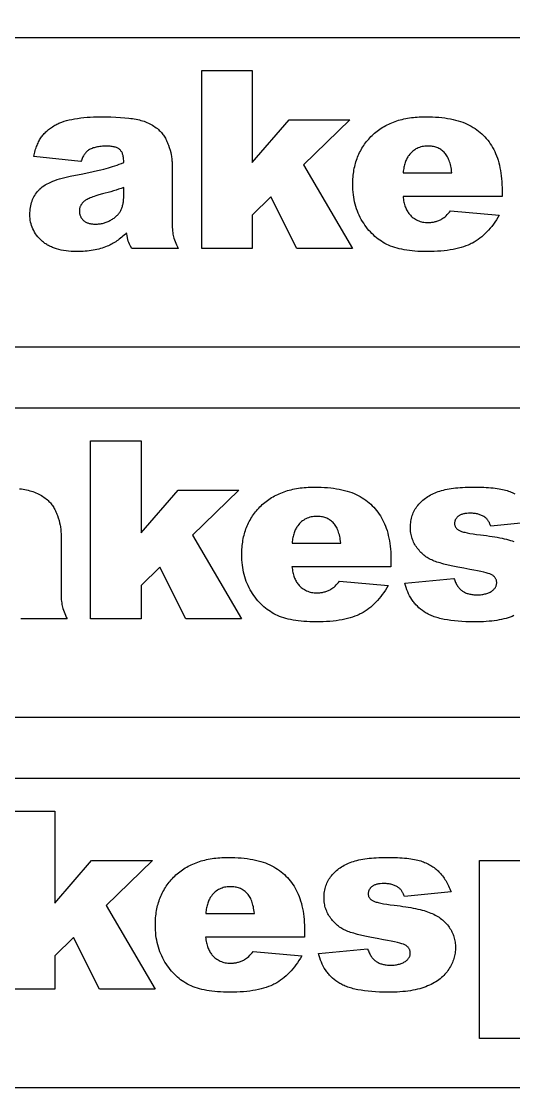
# Model space of a CAD drawing. Extents: x 6 to 1184, y 88 to 595.
# Drawn here: x 674.8 to 813.2, y 295.8 to 595.3 of the extents above; entities that cross this region are included whole.
import ezdxf

# ---------------------------------------------------------------- set-up
doc = ezdxf.new("R2010")
doc.units = 0
doc.layers.get('0').update_dxf_attribs({"linetype": 'CONTINUOUS'})

msp = doc.modelspace()

# ---------------------------------------------------------------- linework, layer by layer
for points in [[(575.33, 566.29), (592.23, 561.76), (575.33, 566.29), (583.09, 595.26), (599.99, 590.73), (1063.99, 590.73), (1059.08, 572.38, 1), (1057.52, 566.59), (1074.43, 562.06, 1), (1075.98, 567.85), (1082.11, 590.73), (1183.99, 590.73), (1160.7, 503.8), (1040.7, 503.8), (576.7, 503.8), (559.8, 508.33), (567.56, 537.31), (584.46, 532.78, 0.414214), (588.14, 534.9, 0.414214), (586.02, 538.57), (590.68, 555.96, 0.414214), (594.35, 558.08, 0.414214), (592.23, 561.76)], [(544.25, 462.29), (561.15, 457.76), (544.25, 462.29), (552.01, 491.26), (568.92, 486.73), (1032.92, 486.73), (1028, 468.38, 1), (1026.45, 462.59), (1043.35, 458.06, 1), (1044.9, 463.85), (1051.03, 486.73), (1152.92, 486.73), (1129.62, 399.8), (1009.62, 399.8), (545.62, 399.8), (528.72, 404.33), (536.48, 433.31), (553.39, 428.78, 0.414214), (557.06, 430.9, 0.414214), (554.94, 434.57), (559.6, 451.96, 0.414214), (563.27, 454.08, 0.414214), (561.15, 457.76)], [(516.5, 358.29), (533.41, 353.76), (516.5, 358.29), (524.27, 387.26), (541.17, 382.73), (1005.17, 382.73), (1000.25, 364.38, 1), (998.7, 358.59), (1015.6, 354.06, 1), (1017.16, 359.85), (1023.29, 382.73), (1125.17, 382.73), (1101.88, 295.8), (981.88, 295.8), (517.88, 295.8), (500.97, 300.33), (508.74, 329.31), (525.64, 324.78, 0.414214), (529.32, 326.9, 0.414214), (527.19, 330.57), (531.85, 347.96, 0.414214), (535.53, 350.08, 0.414214), (533.41, 353.76)]]:
    msp.add_lwpolyline(points, format="xyb")
for points in [[(725.52, 581.42), (739.71, 581.42), (739.71, 555.61), (750.07, 567.64), (767.16, 567.64), (754.17, 554.95), (767.91, 531.42), (752.27, 531.42), (744.94, 545.94), (739.71, 540.83), (739.71, 531.42), (725.52, 531.42)], [(691.58, 555.91), (678.31, 557.31), (678.41, 557.74), (678.51, 558.15), (678.62, 558.56), (678.73, 558.95), (678.85, 559.34), (678.97, 559.71), (679.1, 560.07), (679.23, 560.42), (679.37, 560.75), (679.51, 561.08), (679.66, 561.39), (679.81, 561.69), (679.97, 561.98), (680.14, 562.26), (680.31, 562.53), (680.48, 562.78), (680.66, 563.03), (680.85, 563.27), (681.06, 563.51), (681.27, 563.75), (681.49, 563.98), (681.72, 564.2), (681.96, 564.43), (682.21, 564.65), (682.47, 564.86), (682.74, 565.07), (683.02, 565.28), (683.3, 565.48), (683.6, 565.68), (683.91, 565.87), (684.23, 566.06), (684.56, 566.24), (684.8, 566.37), (685.06, 566.5), (685.32, 566.62), (685.6, 566.74), (685.89, 566.86), (686.19, 566.97), (686.82, 567.18), (687.5, 567.38), (688.23, 567.56), (689, 567.73), (689.81, 567.88), (690.65, 568.02), (691.51, 568.13), (692.39, 568.23), (693.29, 568.32), (694.2, 568.38), (695.13, 568.42), (696.08, 568.45), (697.04, 568.46), (698.56, 568.45), (700.01, 568.42), (701.38, 568.36), (702.67, 568.29), (703.88, 568.19), (705.02, 568.07), (705.56, 568), (706.08, 567.93), (706.58, 567.85), (707.07, 567.76), (707.53, 567.67), (707.99, 567.56), (708.44, 567.45), (708.88, 567.32), (709.31, 567.18), (709.73, 567.02), (710.14, 566.86), (710.54, 566.68), (710.93, 566.49), (711.31, 566.29), (711.68, 566.08), (712.04, 565.86), (712.39, 565.62), (712.73, 565.38), (713.06, 565.12), (713.38, 564.85), (713.6, 564.65), (713.81, 564.44), (714.02, 564.22), (714.22, 564), (714.41, 563.76), (714.6, 563.51), (714.78, 563.26), (714.96, 562.99), (715.13, 562.71), (715.3, 562.43), (715.46, 562.13), (715.61, 561.82), (715.76, 561.51), (715.91, 561.18), (716.04, 560.84), (716.17, 560.5), (716.41, 559.8), (716.62, 559.11), (716.8, 558.42), (716.94, 557.75), (717, 557.41), (717.05, 557.08), (717.1, 556.75), (717.13, 556.42), (717.16, 556.09), (717.18, 555.77), (717.19, 555.45), (717.2, 555.13), (717.2, 539.13), (717.2, 538.51), (717.22, 537.92), (717.24, 537.37), (717.28, 536.85), (717.32, 536.36), (717.38, 535.92), (717.44, 535.5), (717.52, 535.12), (717.61, 534.75), (717.73, 534.35), (717.87, 533.92), (718.04, 533.47), (718.23, 533), (718.44, 532.5), (718.67, 531.97), (718.94, 531.42), (705.91, 531.42), (705.55, 532.08), (705.26, 532.65), (705.04, 533.14), (704.95, 533.36), (704.88, 533.55), (704.76, 533.97), (704.65, 534.49), (704.53, 535.12), (704.41, 535.85), (704.07, 535.53), (703.72, 535.22), (703.38, 534.92), (703.04, 534.64), (702.7, 534.36), (702.36, 534.1), (702.03, 533.84), (701.69, 533.6), (701.35, 533.38), (701.01, 533.16), (700.67, 532.95), (700.33, 532.76), (700, 532.58), (699.66, 532.41), (699.32, 532.25), (698.98, 532.1), (698.52, 531.92), (698.04, 531.75), (697.56, 531.59), (697.07, 531.45), (696.56, 531.31), (696.05, 531.19), (695.53, 531.08), (695, 530.98), (694.46, 530.89), (693.91, 530.81), (693.35, 530.75), (692.79, 530.7), (692.21, 530.66), (691.62, 530.63), (691.03, 530.61), (690.42, 530.6), (689.62, 530.61), (688.85, 530.65), (688.1, 530.71), (687.38, 530.79), (686.68, 530.9), (686, 531.02), (685.35, 531.18), (684.72, 531.35), (684.12, 531.55), (683.83, 531.66), (683.54, 531.77), (683.26, 531.9), (682.99, 532.02), (682.72, 532.15), (682.46, 532.29), (682.2, 532.43), (681.95, 532.58), (681.71, 532.74), (681.47, 532.9), (681.24, 533.07), (681.02, 533.24), (680.8, 533.42), (680.58, 533.6), (680.18, 533.98), (679.8, 534.38), (679.44, 534.78), (679.11, 535.19), (678.81, 535.62), (678.54, 536.05), (678.29, 536.5), (678.06, 536.95), (677.87, 537.42), (677.7, 537.9), (677.55, 538.39), (677.43, 538.89), (677.34, 539.4), (677.28, 539.93), (677.24, 540.46), (677.22, 541), (677.23, 541.52), (677.26, 542.01), (677.31, 542.5), (677.37, 542.98), (677.46, 543.44), (677.56, 543.89), (677.69, 544.34), (677.83, 544.77), (677.99, 545.18), (678.17, 545.59), (678.37, 545.99), (678.59, 546.37), (678.82, 546.74), (679.08, 547.1), (679.35, 547.45), (679.65, 547.79), (679.8, 547.96), (679.96, 548.12), (680.31, 548.44), (680.7, 548.74), (681.11, 549.04), (681.56, 549.32), (682.04, 549.6), (682.55, 549.86), (683.09, 550.11), (683.66, 550.35), (684.27, 550.58), (684.91, 550.81), (685.58, 551.02), (686.28, 551.21), (687.02, 551.4), (687.78, 551.58), (688.58, 551.75), (692.14, 552.47), (695.02, 553.08), (696.2, 553.34), (697.21, 553.57), (698.04, 553.78), (698.71, 553.95), (699.29, 554.11), (699.89, 554.29), (700.49, 554.48), (701.1, 554.68), (701.72, 554.89), (702.34, 555.12), (702.98, 555.35), (703.62, 555.6), (703.62, 555.92), (703.61, 556.22), (703.58, 556.51), (703.56, 556.79), (703.52, 557.05), (703.47, 557.31), (703.42, 557.55), (703.36, 557.78), (703.29, 557.99), (703.21, 558.2), (703.12, 558.39), (703.03, 558.58), (702.92, 558.75), (702.81, 558.9), (702.69, 559.05), (702.56, 559.18), (702.43, 559.31), (702.28, 559.42), (702.11, 559.53), (701.94, 559.63), (701.75, 559.72), (701.55, 559.81), (701.33, 559.88), (701.11, 559.95), (700.87, 560.01), (700.62, 560.06), (700.35, 560.11), (700.08, 560.14), (699.79, 560.17), (699.49, 560.19), (699.17, 560.2), (698.85, 560.21), (698.43, 560.2), (698.02, 560.19), (697.63, 560.17), (697.25, 560.14), (696.88, 560.1), (696.53, 560.05), (696.19, 560), (695.86, 559.93), (695.55, 559.86), (695.25, 559.78), (694.96, 559.69), (694.69, 559.59), (694.43, 559.49), (694.18, 559.37), (693.95, 559.25), (693.73, 559.12), (693.57, 559), (693.41, 558.88), (693.25, 558.74), (693.1, 558.6), (692.95, 558.44), (692.81, 558.26), (692.67, 558.08), (692.53, 557.89), (692.4, 557.68), (692.27, 557.46), (692.14, 557.23), (692.02, 556.99), (691.91, 556.74), (691.79, 556.47), (691.69, 556.2)], [(809.93, 546.09), (782.1, 546.09), (782.15, 545.68), (782.21, 545.28), (782.28, 544.89), (782.35, 544.52), (782.44, 544.16), (782.53, 543.82), (782.63, 543.49), (782.74, 543.17), (782.86, 542.87), (782.98, 542.57), (783.12, 542.3), (783.26, 542.03), (783.41, 541.78), (783.57, 541.54), (783.73, 541.32), (783.91, 541.11), (784.16, 540.82), (784.43, 540.56), (784.71, 540.31), (784.99, 540.08), (785.29, 539.87), (785.59, 539.67), (785.9, 539.5), (786.23, 539.34), (786.56, 539.2), (786.9, 539.08), (787.26, 538.98), (787.62, 538.9), (787.99, 538.84), (788.37, 538.79), (788.76, 538.76), (789.16, 538.75), (789.42, 538.76), (789.67, 538.77), (789.92, 538.79), (790.17, 538.82), (790.42, 538.85), (790.67, 538.9), (790.91, 538.95), (791.16, 539.01), (791.4, 539.08), (791.64, 539.15), (791.88, 539.24), (792.12, 539.33), (792.35, 539.43), (792.59, 539.54), (792.82, 539.65), (793.05, 539.78), (793.33, 539.95), (793.62, 540.16), (793.92, 540.4), (794.22, 540.67), (794.52, 540.97), (794.83, 541.31), (795.15, 541.67), (795.47, 542.06), (809.15, 540.8), (808.75, 540.13), (808.34, 539.48), (807.92, 538.86), (807.5, 538.26), (807.06, 537.69), (806.61, 537.14), (806.15, 536.62), (805.69, 536.11), (805.21, 535.64), (804.72, 535.18), (804.22, 534.76), (803.71, 534.35), (803.19, 533.97), (802.66, 533.61), (802.12, 533.28), (801.58, 532.97), (801.29, 532.83), (801.01, 532.69), (800.41, 532.42), (799.78, 532.17), (799.12, 531.94), (798.43, 531.72), (797.71, 531.53), (796.96, 531.35), (796.18, 531.2), (795.37, 531.06), (794.53, 530.94), (793.66, 530.83), (792.76, 530.75), (791.83, 530.69), (790.87, 530.64), (789.87, 530.61), (788.85, 530.6), (787.97, 530.61), (787.1, 530.63), (786.26, 530.67), (785.45, 530.73), (784.66, 530.8), (783.89, 530.89), (783.14, 530.99), (782.42, 531.11), (781.73, 531.24), (781.06, 531.4), (780.41, 531.56), (779.79, 531.74), (779.19, 531.94), (778.61, 532.16), (778.06, 532.39), (777.53, 532.63), (777.02, 532.89), (776.52, 533.18), (776.03, 533.48), (775.56, 533.8), (775.09, 534.13), (774.63, 534.49), (774.19, 534.86), (773.76, 535.26), (773.34, 535.67), (772.92, 536.1), (772.53, 536.55), (772.14, 537.02), (771.76, 537.51), (771.39, 538.01), (771.04, 538.54), (770.69, 539.08), (770.36, 539.64), (770.06, 540.21), (769.77, 540.79), (769.51, 541.38), (769.26, 541.99), (769.04, 542.61), (768.84, 543.24), (768.66, 543.88), (768.5, 544.54), (768.36, 545.21), (768.25, 545.88), (768.15, 546.58), (768.08, 547.28), (768.02, 548), (767.99, 548.72), (767.98, 549.46), (767.99, 549.99), (768, 550.51), (768.03, 551.03), (768.07, 551.54), (768.11, 552.04), (768.17, 552.53), (768.24, 553.02), (768.32, 553.51), (768.41, 553.98), (768.51, 554.45), (768.62, 554.92), (768.75, 555.38), (768.88, 555.83), (769.02, 556.27), (769.18, 556.71), (769.34, 557.15), (769.52, 557.57), (769.7, 557.99), (769.9, 558.41), (770.11, 558.81), (770.32, 559.21), (770.55, 559.61), (770.79, 560), (771.04, 560.38), (771.3, 560.76), (771.57, 561.12), (771.85, 561.49), (772.15, 561.84), (772.45, 562.19), (772.76, 562.54), (773.09, 562.88), (773.42, 563.21), (773.76, 563.53), (774.12, 563.84), (774.48, 564.15), (774.85, 564.44), (775.22, 564.72), (775.61, 564.99), (776, 565.25), (776.4, 565.51), (776.81, 565.75), (777.23, 565.98), (777.65, 566.2), (778.08, 566.41), (778.52, 566.61), (778.97, 566.8), (779.43, 566.98), (779.9, 567.15), (780.37, 567.31), (780.85, 567.46), (781.34, 567.59), (781.84, 567.72), (782.35, 567.84), (782.86, 567.95), (783.38, 568.05), (783.91, 568.13), (784.45, 568.21), (785, 568.28), (785.55, 568.33), (786.11, 568.38), (786.68, 568.41), (787.26, 568.44), (787.85, 568.46), (788.44, 568.46), (789.4, 568.45), (790.34, 568.42), (791.25, 568.38), (792.13, 568.31), (792.98, 568.23), (793.82, 568.13), (794.62, 568.01), (795.4, 567.87), (796.16, 567.72), (796.89, 567.54), (797.59, 567.35), (798.27, 567.14), (798.92, 566.91), (799.55, 566.66), (800.15, 566.39), (800.72, 566.11), (801.28, 565.8), (801.81, 565.49), (802.34, 565.15), (802.84, 564.8), (803.33, 564.43), (803.8, 564.04), (804.25, 563.64), (804.69, 563.23), (805.11, 562.79), (805.51, 562.34), (805.9, 561.87), (806.27, 561.39), (806.62, 560.89), (806.96, 560.37), (807.28, 559.84), (807.58, 559.29), (807.86, 558.72), (808.13, 558.13), (808.38, 557.52), (808.61, 556.88), (808.82, 556.23), (809.01, 555.56), (809.19, 554.86), (809.34, 554.14), (809.48, 553.41), (809.6, 552.65), (809.7, 551.87), (809.78, 551.07), (809.85, 550.25), (809.89, 549.4), (809.92, 548.54), (809.93, 547.66)], [(795.81, 552.74), (795.76, 553.23), (795.69, 553.71), (795.61, 554.17), (795.52, 554.61), (795.42, 555.03), (795.32, 555.43), (795.2, 555.82), (795.07, 556.19), (794.92, 556.54), (794.77, 556.88), (794.61, 557.19), (794.44, 557.49), (794.26, 557.77), (794.06, 558.03), (793.86, 558.28), (793.65, 558.5), (793.42, 558.71), (793.19, 558.91), (792.95, 559.09), (792.7, 559.26), (792.44, 559.42), (792.17, 559.56), (791.9, 559.69), (791.61, 559.81), (791.32, 559.91), (791.02, 560), (790.71, 560.07), (790.39, 560.13), (790.06, 560.18), (789.72, 560.21), (789.38, 560.23), (789.02, 560.24), (788.62, 560.23), (788.22, 560.2), (787.83, 560.15), (787.45, 560.08), (787.09, 559.98), (786.73, 559.87), (786.38, 559.74), (786.05, 559.58), (785.72, 559.41), (785.41, 559.22), (785.1, 559), (784.81, 558.76), (784.53, 558.51), (784.25, 558.23), (783.99, 557.93), (783.74, 557.61), (783.58, 557.4), (783.44, 557.18), (783.3, 556.94), (783.16, 556.7), (783.04, 556.44), (782.92, 556.16), (782.81, 555.88), (782.71, 555.58), (782.61, 555.27), (782.52, 554.94), (782.44, 554.61), (782.36, 554.26), (782.3, 553.9), (782.23, 553.52), (782.18, 553.14), (782.13, 552.74)], [(703.62, 548.61), (702.9, 548.36), (702.17, 548.11), (701.44, 547.88), (700.7, 547.65), (699.95, 547.42), (699.19, 547.21), (698.43, 547), (697.65, 546.8), (696.64, 546.52), (695.73, 546.24), (695.31, 546.1), (694.92, 545.96), (694.55, 545.82), (694.2, 545.69), (693.88, 545.55), (693.58, 545.41), (693.31, 545.27), (693.06, 545.13), (692.83, 545), (692.63, 544.86), (692.45, 544.72), (692.3, 544.59), (692.16, 544.44), (692.03, 544.3), (691.9, 544.15), (691.79, 544), (691.69, 543.85), (691.59, 543.7), (691.51, 543.54), (691.43, 543.38), (691.36, 543.22), (691.3, 543.06), (691.25, 542.89), (691.21, 542.73), (691.18, 542.55), (691.16, 542.38), (691.14, 542.21), (691.14, 542.03), (691.14, 541.83), (691.16, 541.63), (691.18, 541.44), (691.21, 541.25), (691.25, 541.06), (691.3, 540.88), (691.36, 540.71), (691.42, 540.54), (691.5, 540.38), (691.59, 540.21), (691.68, 540.06), (691.78, 539.91), (691.89, 539.76), (692.01, 539.62), (692.14, 539.48), (692.28, 539.35), (692.43, 539.22), (692.58, 539.11), (692.75, 539), (692.92, 538.9), (693.1, 538.8), (693.29, 538.72), (693.49, 538.64), (693.69, 538.57), (693.91, 538.51), (694.13, 538.46), (694.36, 538.41), (694.6, 538.38), (694.85, 538.35), (695.1, 538.33), (695.37, 538.31), (695.64, 538.31), (695.93, 538.31), (696.22, 538.33), (696.5, 538.35), (696.78, 538.38), (697.06, 538.42), (697.33, 538.47), (697.61, 538.53), (697.88, 538.59), (698.15, 538.67), (698.41, 538.75), (698.68, 538.84), (698.94, 538.94), (699.2, 539.05), (699.45, 539.17), (699.7, 539.3), (699.96, 539.44), (700.2, 539.58), (700.44, 539.73), (700.66, 539.88), (700.88, 540.03), (701.09, 540.19), (701.29, 540.35), (701.48, 540.52), (701.66, 540.69), (701.83, 540.86), (702, 541.04), (702.15, 541.22), (702.3, 541.4), (702.43, 541.59), (702.56, 541.78), (702.68, 541.98), (702.79, 542.18), (702.89, 542.39), (702.98, 542.6), (703.07, 542.82), (703.15, 543.05), (703.23, 543.29), (703.3, 543.53), (703.36, 543.79), (703.41, 544.04), (703.46, 544.31), (703.5, 544.59), (703.57, 545.16), (703.61, 545.76), (703.62, 546.39)], [(694.3, 477.42), (708.49, 477.42), (708.49, 451.61), (718.86, 463.64), (735.95, 463.64), (722.95, 450.95), (736.7, 427.42), (721.06, 427.42), (713.72, 441.94), (708.49, 436.83), (708.49, 427.42), (694.3, 427.42)], [(778.72, 442.09), (750.89, 442.09), (750.94, 441.68), (751, 441.28), (751.06, 440.89), (751.14, 440.52), (751.22, 440.16), (751.32, 439.82), (751.42, 439.49), (751.53, 439.17), (751.64, 438.87), (751.77, 438.57), (751.9, 438.3), (752.04, 438.03), (752.19, 437.78), (752.35, 437.54), (752.52, 437.32), (752.69, 437.11), (752.95, 436.82), (753.22, 436.56), (753.49, 436.31), (753.78, 436.08), (754.07, 435.87), (754.38, 435.67), (754.69, 435.5), (755.01, 435.34), (755.35, 435.2), (755.69, 435.08), (756.04, 434.98), (756.4, 434.9), (756.77, 434.84), (757.15, 434.79), (757.55, 434.76), (757.95, 434.75), (758.2, 434.76), (758.45, 434.77), (758.71, 434.79), (758.96, 434.82), (759.2, 434.85), (759.45, 434.9), (759.7, 434.95), (759.94, 435.01), (760.18, 435.08), (760.42, 435.15), (760.66, 435.24), (760.9, 435.33), (761.14, 435.43), (761.37, 435.54), (761.6, 435.65), (761.83, 435.78), (762.12, 435.95), (762.41, 436.16), (762.7, 436.4), (763, 436.67), (763.31, 436.97), (763.62, 437.31), (763.93, 437.67), (764.26, 438.06), (777.93, 436.8), (777.53, 436.13), (777.13, 435.48), (776.71, 434.86), (776.28, 434.26), (775.84, 433.69), (775.4, 433.14), (774.94, 432.62), (774.47, 432.11), (773.99, 431.64), (773.5, 431.18), (773.01, 430.76), (772.5, 430.35), (771.98, 429.97), (771.45, 429.61), (770.91, 429.28), (770.36, 428.97), (770.08, 428.83), (769.79, 428.69), (769.19, 428.42), (768.56, 428.17), (767.9, 427.94), (767.21, 427.72), (766.49, 427.53), (765.74, 427.35), (764.96, 427.2), (764.15, 427.06), (763.31, 426.94), (762.44, 426.83), (761.54, 426.75), (760.61, 426.69), (759.65, 426.64), (758.66, 426.61), (757.64, 426.6), (756.75, 426.61), (755.89, 426.63), (755.05, 426.67), (754.23, 426.73), (753.44, 426.8), (752.67, 426.89), (751.93, 426.99), (751.21, 427.11), (750.51, 427.24), (749.84, 427.4), (749.19, 427.56), (748.57, 427.74), (747.97, 427.94), (747.4, 428.16), (746.84, 428.39), (746.32, 428.63), (745.81, 428.89), (745.31, 429.18), (744.82, 429.48), (744.34, 429.8), (743.87, 430.13), (743.42, 430.49), (742.98, 430.86), (742.54, 431.26), (742.12, 431.67), (741.71, 432.1), (741.31, 432.55), (740.92, 433.02), (740.54, 433.51), (740.18, 434.01), (739.82, 434.54), (739.48, 435.08), (739.15, 435.64), (738.84, 436.21), (738.56, 436.79), (738.29, 437.38), (738.05, 437.99), (737.82, 438.61), (737.62, 439.24), (737.44, 439.88), (737.28, 440.54), (737.15, 441.21), (737.03, 441.88), (736.94, 442.58), (736.86, 443.28), (736.81, 444), (736.78, 444.72), (736.77, 445.46), (736.77, 445.99), (736.79, 446.51), (736.81, 447.03), (736.85, 447.54), (736.9, 448.04), (736.96, 448.53), (737.03, 449.02), (737.11, 449.51), (737.2, 449.98), (737.3, 450.45), (737.41, 450.92), (737.53, 451.38), (737.66, 451.83), (737.81, 452.27), (737.96, 452.71), (738.13, 453.15), (738.3, 453.57), (738.49, 453.99), (738.68, 454.41), (738.89, 454.81), (739.11, 455.21), (739.34, 455.61), (739.58, 456), (739.83, 456.38), (740.09, 456.76), (740.36, 457.12), (740.64, 457.49), (740.93, 457.84), (741.23, 458.19), (741.55, 458.54), (741.87, 458.88), (742.21, 459.21), (742.55, 459.53), (742.9, 459.84), (743.26, 460.15), (743.63, 460.44), (744.01, 460.72), (744.39, 460.99), (744.78, 461.25), (745.18, 461.51), (745.59, 461.75), (746.01, 461.98), (746.44, 462.2), (746.87, 462.41), (747.31, 462.61), (747.76, 462.8), (748.22, 462.98), (748.68, 463.15), (749.16, 463.31), (749.64, 463.46), (750.13, 463.59), (750.62, 463.72), (751.13, 463.84), (751.64, 463.95), (752.17, 464.05), (752.7, 464.13), (753.23, 464.21), (753.78, 464.28), (754.34, 464.33), (754.9, 464.38), (755.47, 464.41), (756.05, 464.44), (756.63, 464.46), (757.23, 464.46), (758.19, 464.45), (759.12, 464.42), (760.03, 464.38), (760.91, 464.31), (761.77, 464.23), (762.6, 464.13), (763.41, 464.01), (764.19, 463.87), (764.94, 463.72), (765.67, 463.54), (766.37, 463.35), (767.05, 463.14), (767.7, 462.91), (768.33, 462.66), (768.93, 462.39), (769.51, 462.11), (770.06, 461.8), (770.6, 461.49), (771.12, 461.15), (771.62, 460.8), (772.11, 460.43), (772.58, 460.04), (773.04, 459.64), (773.47, 459.23), (773.89, 458.79), (774.3, 458.34), (774.68, 457.87), (775.05, 457.39), (775.41, 456.89), (775.74, 456.37), (776.06, 455.84), (776.36, 455.29), (776.65, 454.72), (776.91, 454.13), (777.16, 453.52), (777.39, 452.88), (777.6, 452.23), (777.8, 451.56), (777.97, 450.86), (778.13, 450.14), (778.27, 449.41), (778.39, 448.65), (778.49, 447.87), (778.57, 447.07), (778.63, 446.25), (778.68, 445.4), (778.71, 444.54), (778.72, 443.66)], [(764.6, 448.74), (764.54, 449.23), (764.47, 449.71), (764.4, 450.17), (764.31, 450.61), (764.21, 451.03), (764.1, 451.43), (763.98, 451.82), (763.85, 452.19), (763.71, 452.54), (763.56, 452.88), (763.4, 453.19), (763.22, 453.49), (763.04, 453.77), (762.85, 454.03), (762.64, 454.28), (762.43, 454.5), (762.21, 454.71), (761.97, 454.91), (761.73, 455.09), (761.48, 455.26), (761.22, 455.42), (760.96, 455.56), (760.68, 455.69), (760.4, 455.81), (760.1, 455.91), (759.8, 456), (759.49, 456.07), (759.17, 456.13), (758.84, 456.18), (758.51, 456.21), (758.16, 456.23), (757.81, 456.24), (757.4, 456.23), (757, 456.2), (756.62, 456.15), (756.24, 456.08), (755.87, 455.98), (755.52, 455.87), (755.17, 455.74), (754.83, 455.58), (754.51, 455.41), (754.19, 455.22), (753.89, 455), (753.6, 454.76), (753.31, 454.51), (753.04, 454.23), (752.78, 453.93), (752.52, 453.61), (752.37, 453.4), (752.22, 453.18), (752.08, 452.94), (751.95, 452.7), (751.82, 452.44), (751.71, 452.16), (751.59, 451.88), (751.49, 451.58), (751.39, 451.27), (751.31, 450.94), (751.22, 450.61), (751.15, 450.26), (751.08, 449.9), (751.02, 449.52), (750.97, 449.14), (750.92, 448.74)], [(670.02, 373.42), (684.21, 373.42), (684.21, 347.61), (694.58, 359.64), (711.67, 359.64), (698.67, 346.95), (712.42, 323.42), (696.78, 323.42), (689.44, 337.94), (684.21, 332.83), (684.21, 323.42), (670.02, 323.42)], [(754.44, 338.09), (726.61, 338.09), (726.66, 337.68), (726.72, 337.28), (726.79, 336.89), (726.86, 336.52), (726.95, 336.16), (727.04, 335.82), (727.14, 335.49), (727.25, 335.17), (727.36, 334.87), (727.49, 334.57), (727.62, 334.3), (727.76, 334.03), (727.91, 333.78), (728.07, 333.54), (728.24, 333.32), (728.41, 333.11), (728.67, 332.82), (728.94, 332.56), (729.21, 332.31), (729.5, 332.08), (729.79, 331.87), (730.1, 331.67), (730.41, 331.5), (730.73, 331.34), (731.07, 331.2), (731.41, 331.08), (731.76, 330.98), (732.12, 330.9), (732.5, 330.84), (732.88, 330.79), (733.27, 330.76), (733.67, 330.75), (733.92, 330.76), (734.18, 330.77), (734.43, 330.79), (734.68, 330.82), (734.93, 330.85), (735.17, 330.9), (735.42, 330.95), (735.66, 331.01), (735.9, 331.08), (736.15, 331.15), (736.38, 331.24), (736.62, 331.33), (736.86, 331.43), (737.09, 331.54), (737.32, 331.65), (737.56, 331.78), (737.84, 331.95), (738.13, 332.16), (738.42, 332.4), (738.72, 332.67), (739.03, 332.97), (739.34, 333.31), (739.66, 333.67), (739.98, 334.06), (753.65, 332.8), (753.26, 332.13), (752.85, 331.48), (752.43, 330.86), (752, 330.26), (751.57, 329.69), (751.12, 329.14), (750.66, 328.62), (750.19, 328.11), (749.71, 327.64), (749.23, 327.18), (748.73, 326.76), (748.22, 326.35), (747.7, 325.97), (747.17, 325.61), (746.63, 325.28), (746.08, 324.97), (745.8, 324.83), (745.51, 324.69), (744.91, 324.42), (744.28, 324.17), (743.62, 323.94), (742.93, 323.72), (742.21, 323.53), (741.46, 323.35), (740.68, 323.2), (739.87, 323.06), (739.03, 322.94), (738.16, 322.83), (737.26, 322.75), (736.33, 322.69), (735.37, 322.64), (734.38, 322.61), (733.36, 322.6), (732.47, 322.61), (731.61, 322.63), (730.77, 322.67), (729.95, 322.73), (729.16, 322.8), (728.39, 322.89), (727.65, 322.99), (726.93, 323.11), (726.24, 323.24), (725.56, 323.4), (724.92, 323.56), (724.29, 323.74), (723.69, 323.94), (723.12, 324.16), (722.56, 324.39), (722.04, 324.63), (721.53, 324.89), (721.03, 325.18), (720.54, 325.48), (720.06, 325.8), (719.6, 326.13), (719.14, 326.49), (718.7, 326.86), (718.26, 327.26), (717.84, 327.67), (717.43, 328.1), (717.03, 328.55), (716.64, 329.02), (716.27, 329.51), (715.9, 330.01), (715.54, 330.54), (715.2, 331.08), (714.87, 331.64), (714.56, 332.21), (714.28, 332.79), (714.01, 333.38), (713.77, 333.99), (713.55, 334.61), (713.35, 335.24), (713.17, 335.88), (713.01, 336.54), (712.87, 337.21), (712.75, 337.88), (712.66, 338.58), (712.58, 339.28), (712.53, 340), (712.5, 340.72), (712.49, 341.46), (712.49, 341.99), (712.51, 342.51), (712.54, 343.03), (712.57, 343.54), (712.62, 344.04), (712.68, 344.53), (712.75, 345.02), (712.83, 345.51), (712.92, 345.98), (713.02, 346.45), (713.13, 346.92), (713.25, 347.38), (713.39, 347.83), (713.53, 348.27), (713.68, 348.71), (713.85, 349.15), (714.02, 349.57), (714.21, 349.99), (714.41, 350.41), (714.61, 350.81), (714.83, 351.21), (715.06, 351.61), (715.3, 352), (715.55, 352.38), (715.81, 352.76), (716.08, 353.12), (716.36, 353.49), (716.65, 353.84), (716.96, 354.19), (717.27, 354.54), (717.59, 354.88), (717.93, 355.21), (718.27, 355.53), (718.62, 355.84), (718.98, 356.15), (719.35, 356.44), (719.73, 356.72), (720.11, 356.99), (720.51, 357.25), (720.91, 357.51), (721.32, 357.75), (721.73, 357.98), (722.16, 358.2), (722.59, 358.41), (723.03, 358.61), (723.48, 358.8), (723.94, 358.98), (724.4, 359.15), (724.88, 359.31), (725.36, 359.46), (725.85, 359.59), (726.35, 359.72), (726.85, 359.84), (727.37, 359.95), (727.89, 360.05), (728.42, 360.13), (728.96, 360.21), (729.5, 360.28), (730.06, 360.33), (730.62, 360.38), (731.19, 360.41), (731.77, 360.44), (732.36, 360.46), (732.95, 360.46), (733.91, 360.45), (734.84, 360.42), (735.75, 360.38), (736.63, 360.31), (737.49, 360.23), (738.32, 360.13), (739.13, 360.01), (739.91, 359.87), (740.66, 359.72), (741.39, 359.54), (742.1, 359.35), (742.77, 359.14), (743.43, 358.91), (744.05, 358.66), (744.65, 358.39), (745.23, 358.11), (745.78, 357.8), (746.32, 357.49), (746.84, 357.15), (747.35, 356.8), (747.83, 356.43), (748.3, 356.04), (748.76, 355.64), (749.19, 355.23), (749.61, 354.79), (750.02, 354.34), (750.4, 353.87), (750.77, 353.39), (751.13, 352.89), (751.46, 352.37), (751.78, 351.84), (752.08, 351.29), (752.37, 350.72), (752.64, 350.13), (752.88, 349.52), (753.11, 348.88), (753.33, 348.23), (753.52, 347.56), (753.69, 346.86), (753.85, 346.14), (753.99, 345.41), (754.11, 344.65), (754.21, 343.87), (754.29, 343.07), (754.36, 342.25), (754.4, 341.4), (754.43, 340.54), (754.44, 339.66)], [(758.36, 333.48), (772.14, 334.78), (772.25, 334.48), (772.36, 334.19), (772.48, 333.91), (772.61, 333.64), (772.74, 333.38), (772.87, 333.13), (773.02, 332.9), (773.16, 332.67), (773.31, 332.46), (773.47, 332.26), (773.63, 332.06), (773.8, 331.88), (773.98, 331.71), (774.15, 331.55), (774.34, 331.4), (774.53, 331.27), (774.72, 331.14), (774.93, 331.02), (775.14, 330.91), (775.36, 330.8), (775.59, 330.71), (775.82, 330.62), (776.07, 330.54), (776.32, 330.47), (776.58, 330.41), (776.84, 330.36), (777.12, 330.31), (777.4, 330.27), (777.7, 330.25), (778, 330.22), (778.3, 330.21), (778.62, 330.21), (778.96, 330.21), (779.3, 330.23), (779.62, 330.25), (779.94, 330.28), (780.24, 330.32), (780.54, 330.38), (780.83, 330.44), (781.1, 330.51), (781.37, 330.59), (781.62, 330.67), (781.87, 330.77), (782.1, 330.88), (782.33, 331), (782.55, 331.12), (782.75, 331.26), (782.95, 331.4), (783.1, 331.51), (783.23, 331.63), (783.36, 331.75), (783.47, 331.87), (783.58, 332), (783.68, 332.13), (783.77, 332.26), (783.85, 332.4), (783.92, 332.54), (783.98, 332.68), (784.03, 332.83), (784.07, 332.98), (784.1, 333.13), (784.13, 333.29), (784.14, 333.45), (784.14, 333.61), (784.14, 333.8), (784.12, 333.98), (784.09, 334.15), (784.05, 334.32), (783.99, 334.48), (783.92, 334.64), (783.84, 334.79), (783.75, 334.94), (783.65, 335.08), (783.53, 335.22), (783.4, 335.35), (783.26, 335.48), (783.11, 335.6), (782.94, 335.71), (782.77, 335.82), (782.58, 335.93), (782.42, 336), (782.24, 336.08), (781.78, 336.24), (781.21, 336.4), (780.52, 336.58), (779.72, 336.76), (778.8, 336.95), (777.76, 337.15), (776.61, 337.36), (774.87, 337.67), (773.27, 337.98), (771.81, 338.28), (770.48, 338.57), (769.29, 338.86), (768.75, 339), (768.25, 339.15), (767.77, 339.28), (767.34, 339.42), (766.93, 339.56), (766.56, 339.69), (766.21, 339.83), (765.87, 339.99), (765.54, 340.15), (765.21, 340.32), (764.89, 340.51), (764.58, 340.71), (764.27, 340.92), (763.97, 341.14), (763.68, 341.37), (763.39, 341.61), (763.11, 341.87), (762.84, 342.14), (762.58, 342.42), (762.32, 342.71), (762.07, 343.01), (761.82, 343.32), (761.59, 343.64), (761.37, 343.97), (761.17, 344.31), (760.98, 344.64), (760.81, 344.99), (760.65, 345.34), (760.5, 345.7), (760.38, 346.06), (760.26, 346.42), (760.17, 346.8), (760.08, 347.17), (760.02, 347.56), (759.96, 347.95), (759.93, 348.34), (759.9, 348.74), (759.9, 349.15), (759.9, 349.59), (759.93, 350.03), (759.97, 350.46), (760.03, 350.88), (760.1, 351.29), (760.19, 351.69), (760.29, 352.09), (760.42, 352.48), (760.55, 352.86), (760.71, 353.23), (760.88, 353.6), (761.07, 353.96), (761.27, 354.31), (761.49, 354.65), (761.72, 354.99), (761.98, 355.32), (762.24, 355.63), (762.52, 355.94), (762.81, 356.24), (763.11, 356.53), (763.43, 356.81), (763.76, 357.07), (764.1, 357.33), (764.45, 357.58), (764.81, 357.81), (765.19, 358.04), (765.58, 358.26), (765.98, 358.46), (766.39, 358.66), (766.82, 358.84), (767.26, 359.02), (767.71, 359.18), (768.17, 359.34), (768.66, 359.48), (769.16, 359.62), (769.69, 359.74), (770.23, 359.86), (770.79, 359.96), (771.38, 360.06), (771.98, 360.14), (772.6, 360.22), (773.24, 360.28), (773.9, 360.34), (774.58, 360.38), (775.28, 360.42), (776, 360.44), (776.74, 360.46), (777.49, 360.46), (778.29, 360.46), (779.06, 360.45), (779.8, 360.43), (780.52, 360.4), (781.21, 360.36), (781.88, 360.32), (782.51, 360.27), (783.13, 360.21), (783.71, 360.15), (784.27, 360.07), (784.8, 359.99), (785.31, 359.9), (785.78, 359.81), (786.24, 359.7), (786.66, 359.59), (787.06, 359.47), (787.44, 359.34), (787.82, 359.21), (788.18, 359.06), (788.54, 358.91), (788.89, 358.75), (789.23, 358.58), (789.57, 358.4), (789.89, 358.21), (790.21, 358.01), (790.52, 357.81), (790.82, 357.6), (791.12, 357.37), (791.4, 357.14), (791.68, 356.91), (791.95, 356.66), (792.21, 356.4), (792.47, 356.14), (792.72, 355.86), (792.96, 355.57), (793.2, 355.27), (793.43, 354.96), (793.66, 354.64), (793.88, 354.3), (794.1, 353.95), (794.31, 353.6), (794.52, 353.23), (794.72, 352.85), (794.91, 352.46), (795.1, 352.05), (795.29, 351.64), (795.47, 351.21), (795.64, 350.77), (782.47, 349.48), (782.34, 349.9), (782.26, 350.1), (782.18, 350.29), (782.09, 350.48), (781.99, 350.65), (781.9, 350.82), (781.79, 350.99), (781.68, 351.14), (781.57, 351.29), (781.45, 351.43), (781.32, 351.57), (781.19, 351.7), (781.06, 351.82), (780.91, 351.93), (780.77, 352.04), (780.56, 352.17), (780.35, 352.29), (780.13, 352.41), (779.91, 352.51), (779.68, 352.61), (779.44, 352.7), (779.21, 352.78), (778.96, 352.85), (778.71, 352.92), (778.46, 352.97), (778.19, 353.02), (777.93, 353.06), (777.66, 353.09), (777.38, 353.11), (777.1, 353.12), (776.81, 353.13), (776.24, 353.11), (775.72, 353.08), (775.47, 353.05), (775.23, 353.01), (775, 352.97), (774.78, 352.92), (774.57, 352.86), (774.37, 352.8), (774.18, 352.73), (774, 352.66), (773.83, 352.58), (773.67, 352.49), (773.52, 352.39), (773.38, 352.29), (773.25, 352.19), (773.13, 352.08), (773.02, 351.97), (772.91, 351.85), (772.82, 351.74), (772.73, 351.62), (772.65, 351.5), (772.58, 351.37), (772.52, 351.24), (772.46, 351.11), (772.41, 350.98), (772.38, 350.84), (772.35, 350.7), (772.33, 350.56), (772.31, 350.41), (772.31, 350.27), (772.32, 350.1), (772.33, 349.95), (772.36, 349.79), (772.4, 349.64), (772.44, 349.5), (772.5, 349.36), (772.57, 349.23), (772.65, 349.1), (772.74, 348.98), (772.84, 348.86), (772.95, 348.75), (773.08, 348.64), (773.21, 348.54), (773.35, 348.44), (773.51, 348.35), (773.67, 348.26), (773.86, 348.17), (774.07, 348.09), (774.3, 348.01), (774.56, 347.93), (774.84, 347.85), (775.15, 347.77), (775.84, 347.61), (776.63, 347.46), (777.52, 347.31), (778.52, 347.17), (779.61, 347.03), (780.46, 346.93), (781.28, 346.83), (782.08, 346.72), (782.85, 346.6), (783.59, 346.48), (784.3, 346.36), (784.99, 346.23), (785.65, 346.09), (786.28, 345.96), (786.88, 345.81), (787.45, 345.66), (788, 345.51), (788.52, 345.35), (789.01, 345.19), (789.47, 345.02), (789.91, 344.85), (790.32, 344.67), (790.73, 344.48), (791.12, 344.29), (791.5, 344.08), (791.86, 343.86), (792.22, 343.64), (792.56, 343.4), (792.89, 343.16), (793.21, 342.9), (793.51, 342.64), (793.8, 342.37), (794.08, 342.09), (794.35, 341.79), (794.6, 341.49), (794.85, 341.18), (795.08, 340.86), (795.29, 340.54), (795.5, 340.21), (795.68, 339.88), (795.86, 339.54), (796.02, 339.2), (796.17, 338.85), (796.3, 338.5), (796.42, 338.15), (796.52, 337.79), (796.61, 337.43), (796.69, 337.06), (796.75, 336.69), (796.8, 336.32), (796.84, 335.94), (796.86, 335.56), (796.87, 335.18), (796.86, 334.78), (796.84, 334.39), (796.8, 334.01), (796.75, 333.62), (796.68, 333.23), (796.6, 332.85), (796.5, 332.46), (796.39, 332.08), (796.27, 331.7), (796.13, 331.32), (795.97, 330.95), (795.8, 330.57), (795.62, 330.19), (795.42, 329.82), (795.2, 329.45), (794.97, 329.08), (794.73, 328.71), (794.47, 328.35), (794.19, 328.01), (793.89, 327.67), (793.58, 327.34), (793.25, 327.02), (792.9, 326.71), (792.54, 326.41), (792.15, 326.12), (791.75, 325.84), (791.34, 325.57), (790.91, 325.31), (790.46, 325.06), (789.99, 324.81), (789.51, 324.58), (789, 324.36), (788.48, 324.14), (787.94, 323.95), (787.37, 323.76), (786.78, 323.59), (786.17, 323.43), (785.53, 323.29), (784.87, 323.16), (784.19, 323.04), (783.49, 322.94), (782.76, 322.85), (782.01, 322.77), (781.23, 322.71), (780.43, 322.66), (779.61, 322.63), (778.77, 322.61), (777.9, 322.6), (776.69, 322.61), (775.51, 322.65), (774.38, 322.7), (773.3, 322.78), (772.26, 322.88), (771.26, 323), (770.31, 323.14), (769.41, 323.31), (768.97, 323.4), (768.55, 323.5), (768.13, 323.6), (767.73, 323.71), (767.34, 323.82), (766.96, 323.94), (766.59, 324.06), (766.23, 324.19), (765.88, 324.33), (765.55, 324.47), (765.22, 324.62), (764.91, 324.77), (764.61, 324.93), (764.32, 325.09), (764.04, 325.26), (763.77, 325.43), (763.25, 325.8), (762.76, 326.18), (762.29, 326.58), (761.85, 327), (761.43, 327.44), (761.23, 327.66), (761.03, 327.89), (760.84, 328.13), (760.66, 328.37), (760.48, 328.61), (760.31, 328.86), (759.98, 329.37), (759.68, 329.9), (759.4, 330.45), (759.15, 331.02), (758.91, 331.61), (758.71, 332.22), (758.52, 332.84)], [(740.32, 344.74), (740.26, 345.23), (740.19, 345.71), (740.12, 346.17), (740.03, 346.61), (739.93, 347.03), (739.82, 347.43), (739.7, 347.82), (739.57, 348.19), (739.43, 348.54), (739.28, 348.88), (739.12, 349.19), (738.95, 349.49), (738.76, 349.77), (738.57, 350.03), (738.37, 350.28), (738.15, 350.5), (737.93, 350.71), (737.7, 350.91), (737.45, 351.09), (737.2, 351.26), (736.95, 351.42), (736.68, 351.56), (736.4, 351.69), (736.12, 351.81), (735.83, 351.91), (735.52, 352), (735.21, 352.07), (734.89, 352.13), (734.57, 352.18), (734.23, 352.21), (733.88, 352.23), (733.53, 352.24), (733.12, 352.23), (732.72, 352.2), (732.34, 352.15), (731.96, 352.08), (731.59, 351.98), (731.24, 351.87), (730.89, 351.74), (730.56, 351.58), (730.23, 351.41), (729.92, 351.22), (729.61, 351), (729.32, 350.76), (729.03, 350.51), (728.76, 350.23), (728.5, 349.93), (728.24, 349.61), (728.09, 349.4), (727.94, 349.18), (727.8, 348.94), (727.67, 348.7), (727.55, 348.44), (727.43, 348.16), (727.32, 347.88), (727.21, 347.58), (727.12, 347.27), (727.03, 346.94), (726.94, 346.61), (726.87, 346.26), (726.8, 345.9), (726.74, 345.52), (726.69, 345.14), (726.64, 344.74)]]:
    msp.add_lwpolyline(points, close=True)
for points in [[(813.28, 428.36), (812.76, 428.14), (812.22, 427.95), (811.65, 427.76), (811.06, 427.59), (810.45, 427.43), (809.81, 427.29), (809.15, 427.16), (808.47, 427.04), (807.76, 426.94), (807.04, 426.85), (806.28, 426.77), (805.51, 426.71), (804.71, 426.66), (803.89, 426.63), (803.05, 426.61), (802.18, 426.6), (800.96, 426.61), (799.79, 426.65), (798.66, 426.7), (797.58, 426.78), (796.54, 426.88), (795.54, 427), (794.59, 427.14), (793.68, 427.31), (793.25, 427.4), (792.82, 427.5), (792.41, 427.6), (792.01, 427.71), (791.62, 427.82), (791.24, 427.94), (790.87, 428.06), (790.51, 428.19), (790.16, 428.33), (789.83, 428.47), (789.5, 428.62), (789.19, 428.77), (788.88, 428.93), (788.59, 429.09), (788.31, 429.26), (788.04, 429.43), (787.53, 429.8), (787.04, 430.18), (786.57, 430.58), (786.13, 431), (785.71, 431.44), (785.51, 431.66), (785.31, 431.89), (785.12, 432.13), (784.94, 432.37), (784.76, 432.61), (784.59, 432.86), (784.26, 433.37), (783.96, 433.9), (783.68, 434.45), (783.42, 435.02), (783.19, 435.61), (782.98, 436.22), (782.8, 436.84), (782.64, 437.48), (796.42, 438.78), (796.53, 438.48), (796.64, 438.19), (796.76, 437.91), (796.89, 437.64), (797.02, 437.38), (797.15, 437.13), (797.29, 436.9), (797.44, 436.67), (797.59, 436.46), (797.75, 436.26), (797.91, 436.06), (798.08, 435.88), (798.25, 435.71), (798.43, 435.55), (798.62, 435.4), (798.81, 435.27), (799, 435.14), (799.2, 435.02), (799.42, 434.91), (799.64, 434.8), (799.86, 434.71), (800.1, 434.62), (800.34, 434.54), (800.6, 434.47), (800.86, 434.41), (801.12, 434.36), (801.4, 434.31), (801.68, 434.27), (801.97, 434.25), (802.27, 434.22), (802.58, 434.21), (802.9, 434.21), (803.24, 434.21), (803.58, 434.23), (803.9, 434.25), (804.22, 434.28), (804.52, 434.32), (804.82, 434.38), (805.1, 434.44), (805.38, 434.51), (805.64, 434.59), (805.9, 434.67), (806.15, 434.77), (806.38, 434.88), (806.61, 435), (806.83, 435.12), (807.03, 435.26), (807.23, 435.4), (807.37, 435.51), (807.51, 435.63), (807.64, 435.75), (807.75, 435.87), (807.86, 436), (807.96, 436.13), (808.05, 436.26), (808.12, 436.4), (808.19, 436.54), (808.26, 436.68), (808.31, 436.83), (808.35, 436.98), (808.38, 437.13), (808.4, 437.29), (808.42, 437.45), (808.42, 437.61), (808.42, 437.8), (808.4, 437.98), (808.37, 438.15), (808.33, 438.32), (808.27, 438.48), (808.2, 438.64), (808.12, 438.79), (808.03, 438.94), (807.93, 439.08), (807.81, 439.22), (807.68, 439.35), (807.54, 439.48), (807.39, 439.6), (807.22, 439.71), (807.04, 439.82), (806.85, 439.93), (806.7, 440), (806.51, 440.08), (806.06, 440.24), (805.49, 440.4), (804.8, 440.58), (804, 440.76), (803.07, 440.95), (802.04, 441.15), (800.89, 441.36), (799.15, 441.67), (797.55, 441.98), (796.08, 442.28), (794.76, 442.57), (793.57, 442.86), (793.03, 443), (792.52, 443.15), (792.05, 443.28), (791.61, 443.42), (791.21, 443.56), (790.84, 443.69), (790.49, 443.83), (790.15, 443.99), (789.82, 444.15), (789.49, 444.32), (789.17, 444.51), (788.86, 444.71), (788.55, 444.92), (788.25, 445.14), (787.96, 445.37), (787.67, 445.61), (787.39, 445.87), (787.12, 446.14), (786.85, 446.42), (786.6, 446.71), (786.34, 447.01), (786.1, 447.32), (785.87, 447.64), (785.65, 447.97), (785.45, 448.31), (785.26, 448.64), (785.08, 448.99), (784.93, 449.34), (784.78, 449.7), (784.66, 450.06), (784.54, 450.42), (784.44, 450.8), (784.36, 451.17), (784.29, 451.56), (784.24, 451.95), (784.2, 452.34), (784.18, 452.74), (784.17, 453.15), (784.18, 453.59), (784.21, 454.03), (784.25, 454.46), (784.3, 454.88), (784.38, 455.29), (784.47, 455.69), (784.57, 456.09), (784.69, 456.48), (784.83, 456.86), (784.99, 457.23), (785.16, 457.6), (785.34, 457.96), (785.55, 458.31), (785.77, 458.65), (786, 458.99), (786.25, 459.32), (786.52, 459.63), (786.8, 459.94), (787.09, 460.24), (787.39, 460.53), (787.71, 460.81), (788.04, 461.07), (788.37, 461.33), (788.73, 461.58), (789.09, 461.81), (789.47, 462.04), (789.86, 462.26), (790.26, 462.46), (790.67, 462.66), (791.1, 462.84), (791.53, 463.02), (791.98, 463.18), (792.45, 463.34), (792.94, 463.48), (793.44, 463.62), (793.96, 463.74), (794.51, 463.86), (795.07, 463.96), (795.65, 464.06), (796.26, 464.14), (796.88, 464.22), (797.52, 464.28), (798.18, 464.34), (798.86, 464.38), (799.56, 464.42), (800.28, 464.44), (801.01, 464.46), (801.77, 464.46), (802.57, 464.46), (803.34, 464.45), (804.08, 464.43), (804.8, 464.4), (805.49, 464.36), (806.16, 464.32), (806.79, 464.27), (807.4, 464.21), (807.99, 464.15), (808.55, 464.07), (809.08, 463.99), (809.58, 463.9), (810.06, 463.81), (810.51, 463.7), (810.94, 463.59), (811.34, 463.47), (811.72, 463.34), (812.09, 463.21), (812.46, 463.06), (812.82, 462.91), (813.17, 462.75), (813.51, 462.58)], [(674.35, 464), (674.87, 463.93), (675.37, 463.85), (675.85, 463.76), (676.32, 463.67), (676.78, 463.56), (677.23, 463.45), (677.67, 463.32), (678.09, 463.18), (678.51, 463.02), (678.92, 462.86), (679.32, 462.68), (679.71, 462.49), (680.09, 462.29), (680.46, 462.08), (680.82, 461.86), (681.17, 461.62), (681.51, 461.38), (681.84, 461.12), (682.16, 460.85), (682.38, 460.65), (682.59, 460.44), (682.8, 460.22), (683, 460), (683.2, 459.76), (683.39, 459.51), (683.57, 459.26), (683.75, 458.99), (683.92, 458.71), (684.09, 458.43), (684.25, 458.13), (684.4, 457.82), (684.55, 457.51), (684.69, 457.18), (684.83, 456.84), (684.96, 456.5), (685.2, 455.8), (685.41, 455.11), (685.58, 454.42), (685.73, 453.75), (685.79, 453.41), (685.84, 453.08), (685.88, 452.75), (685.92, 452.42), (685.95, 452.09), (685.97, 451.77), (685.98, 451.45), (685.98, 451.13), (685.98, 435.13), (685.99, 434.51), (686, 433.92), (686.03, 433.37), (686.06, 432.85), (686.11, 432.36), (686.16, 431.92), (686.23, 431.5), (686.31, 431.12), (686.4, 430.75), (686.52, 430.35), (686.66, 429.92), (686.82, 429.47), (687.01, 429), (687.22, 428.5), (687.46, 427.97), (687.72, 427.42), (674.69, 427.42)], [(819.92, 454.77), (806.75, 453.48), (806.61, 453.9), (806.54, 454.1), (806.45, 454.29), (806.37, 454.48), (806.27, 454.65), (806.17, 454.82), (806.07, 454.99), (805.96, 455.14), (805.85, 455.29), (805.73, 455.43), (805.6, 455.57), (805.47, 455.7), (805.33, 455.82), (805.19, 455.93), (805.05, 456.04), (804.84, 456.17), (804.63, 456.29), (804.41, 456.41), (804.19, 456.51), (803.96, 456.61), (803.72, 456.7), (803.48, 456.78), (803.24, 456.85), (802.99, 456.92), (802.73, 456.97), (802.47, 457.02), (802.21, 457.06), (801.94, 457.09), (801.66, 457.11), (801.38, 457.12), (801.09, 457.13), (800.52, 457.11), (799.99, 457.08), (799.74, 457.05), (799.51, 457.01), (799.28, 456.97), (799.06, 456.92), (798.85, 456.86), (798.65, 456.8), (798.46, 456.73), (798.28, 456.66), (798.11, 456.58), (797.95, 456.49), (797.8, 456.39), (797.66, 456.29), (797.53, 456.19), (797.41, 456.08), (797.3, 455.97), (797.19, 455.85), (797.1, 455.74), (797.01, 455.62), (796.93, 455.5), (796.86, 455.37), (796.79, 455.24), (796.74, 455.11), (796.69, 454.98), (796.66, 454.84), (796.63, 454.7), (796.61, 454.56), (796.59, 454.41), (796.59, 454.27), (796.59, 454.1), (796.61, 453.95), (796.64, 453.79), (796.67, 453.64), (796.72, 453.5), (796.78, 453.36), (796.85, 453.23), (796.93, 453.1), (797.02, 452.98), (797.12, 452.86), (797.23, 452.75), (797.36, 452.64), (797.49, 452.54), (797.63, 452.44), (797.79, 452.35), (797.95, 452.26), (798.14, 452.17), (798.34, 452.09), (798.58, 452.01), (798.84, 451.93), (799.12, 451.85), (799.43, 451.77), (800.12, 451.61), (800.91, 451.46), (801.8, 451.31), (802.79, 451.17), (803.89, 451.03), (804.74, 450.93), (805.56, 450.83), (806.36, 450.72), (807.13, 450.6), (807.87, 450.48), (808.58, 450.36), (809.27, 450.23), (809.92, 450.09), (810.55, 449.96), (811.16, 449.81), (811.73, 449.66), (812.28, 449.51), (812.8, 449.35), (813.29, 449.19)], [(817.57, 309.64), (803.55, 309.64), (803.55, 359.64), (816.55, 359.64)]]:
    msp.add_lwpolyline(points)

doc.saveas('drawing.dxf')
